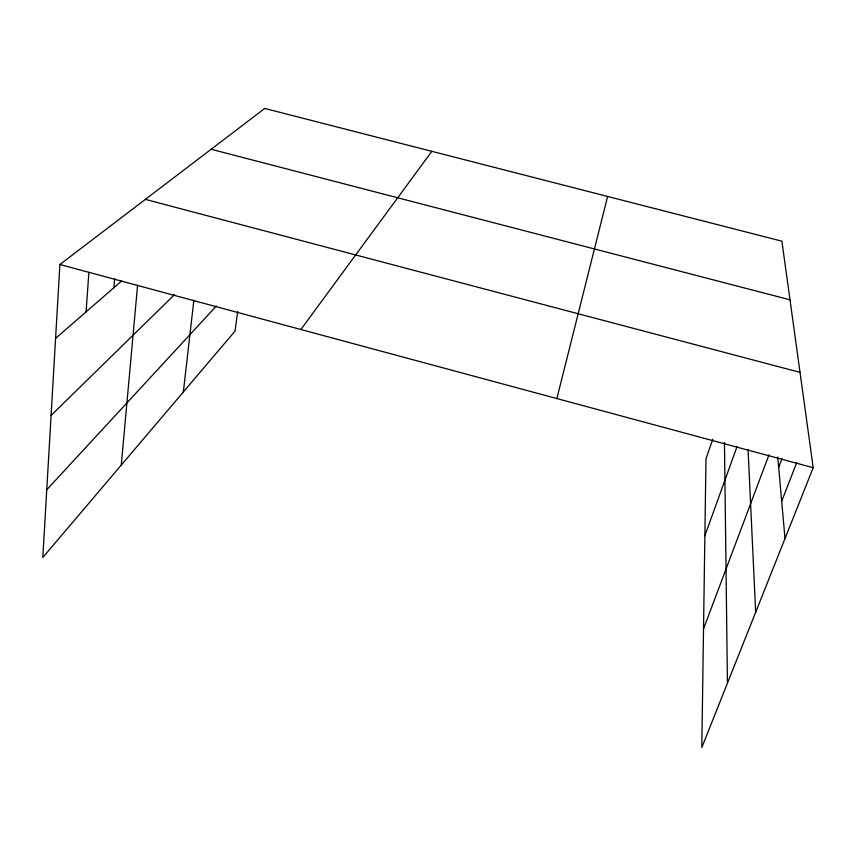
<?xml version="1.0" encoding="UTF-8"?>
<svg xmlns="http://www.w3.org/2000/svg" width="856" height="856" viewBox="0 0 856 856"><rect width="100%" height="100%" fill="white"/><g stroke="black" fill="none" stroke-linecap="round" stroke-linejoin="round"><path stroke-width="1.28" d="M712.78 439.203L705.997 458.656L701.802 747.556L813.2 467.708L781.903 241.189L264.739 108.445L59.899 264.504L42.8 557.502L235.068 331.069L237.69 311.413M86.092 311.841L88.874 272.336M113.912 287.68L114.661 278.446M121.263 465.097L137.591 285.187M183.345 391.984L193.873 300.103M556.871 398.564L607.621 196.452M704.884 535.717L736.984 446.746M703.525 628.85L769.03 454.75M778.671 467.355L781.956 458.773M781.688 501.22L796.733 462.636M300.873 329.507L431.831 151.33M46.748 489.782L216.365 306.009M51.093 415.417L174.549 294.592M55.587 338.345L121.745 280.875M211.154 149.265L790.002 299.814M145.37 199.384L800.028 372.371M59.899 264.504L813.2 467.708M777.751 457.05L785.005 538.531M748.069 449.614L755.666 612.243M724.465 442.477L727.44 683.152"/></g></svg>
